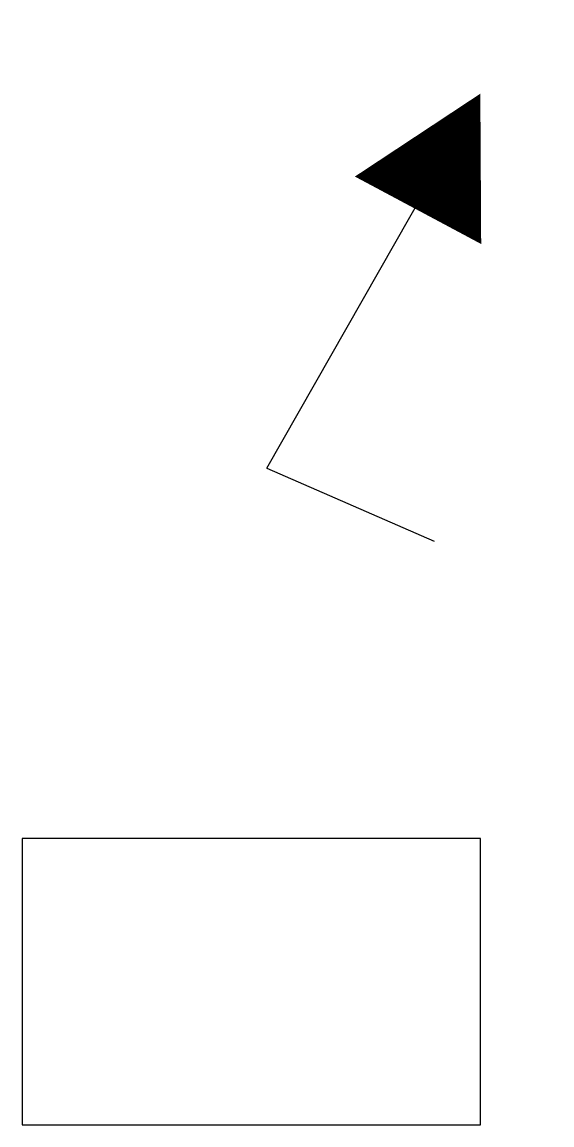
# Model space of a CAD drawing. Extents: x -0.8 to 1.05, y 0 to 3.85.
import ezdxf

# ---------------------------------------------------------------- set-up
doc = ezdxf.new("R2010")
doc.units = 0
doc.layers.get('0').update_dxf_attribs({"linetype": 'CONTINUOUS'})

msp = doc.modelspace()

# ---------------------------------------------------------------- linework, layer by layer
at = {"color": 0}
for q in [(0.7255, 3.4693), (0.6389, 2.0382)]:
    msp.add_line((0.0547, 2.2928), q, dxfattribs=at)
msp.add_lwpolyline([(0.8, 3.6, 0, 0.5, 0), (0.5825, 3.1929, 0.5, 0.5, 0)], format="xyseb", dxfattribs=at)
msp.add_lwpolyline([(-0.8, 0), (0.8, 0), (0.8, 1), (-0.8, 1), (-0.8, 0)], close=True, dxfattribs=at)

doc.saveas('drawing.dxf')
